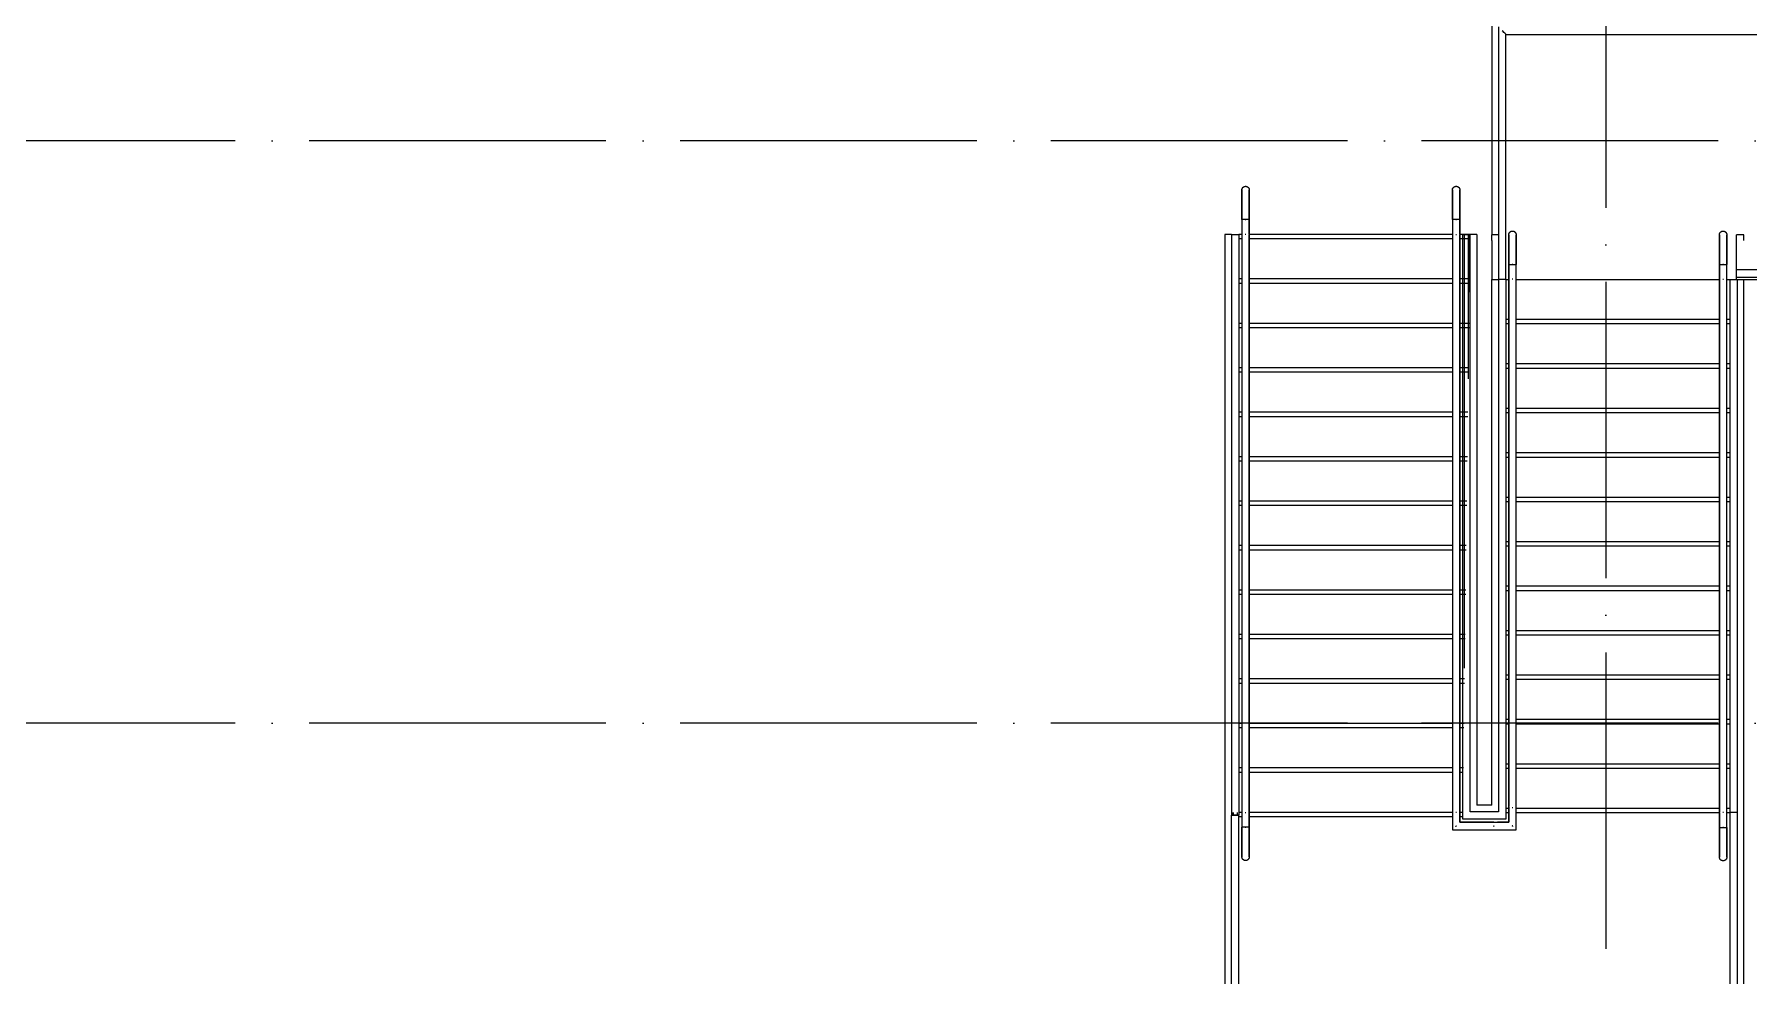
# Model space of a CAD drawing. Header units: millimetres. Extents: x -495897 to 1376592, y -28539 to 470976.
# Drawn here: x 120071 to 131632, y 359426 to 365780 of the extents above; entities that cross this region are included whole.
import ezdxf

# ---------------------------------------------------------------- set-up
doc = ezdxf.new("R2010")
doc.units = ezdxf.units.MM
doc.linetypes.add('ADSK_Линия сетки', pattern=[25, 20, -2.5, 0, -2.5])
for name, color, linetype, lineweight in [('Лестницы', 252, 'Continuous', 9), ('Ограждение', 252, 'Continuous', 9), ('Оси', 252, 'Continuous', 9), ('Перекрытие', 252, 'Continuous', 18)]:
    doc.layers.add(name, color=color, linetype=linetype, lineweight=lineweight)

# ---------------------------------------------------------------- blocks, each defined once
blk = doc.blocks.new('2 этаж')
at = {"layer": 'Лестницы', "color": 251, "true_color": 0x636466}
for p, q in [((128901, 4030), (128856, 4030)), ((128856, 4030), (128856, -188)), ((128971, 4030), (128951, 4030)), ((128971, 4000), (128951, 4000)), ((130391, 4030), (129021, 4030)), ((130391, 4000), (129021, 4000)), ((130506, 4030), (130441, 4030)), ((130506, 4000), (130441, 4000)), ((130556, 4030), (130506, 4030)), ((130506, 4030), (130506, 3730)), ((130556, 4030), (130556, 178)), ((130701, 4028), (130656, 4028)), ((130656, 3988), (130656, 4028)), ((132356, 4028), (132306, 4028)), ((132306, 3792), (132306, 4028)), ((132356, 3988), (132356, 4028)), ((128971, 3730), (128951, 3730)), ((128971, 3700), (128951, 3700)), ((130391, 3730), (129021, 3730)), ((130391, 3700), (129021, 3700)), ((130506, 3730), (130441, 3730)), ((130506, 3700), (130441, 3700)), ((130506, 3730), (130506, 3640)), ((130656, 178), (130656, 3727)), ((132306, 3728), (132306, 3742)), ((132356, 145), (132356, 3727)), ((128971, 3430), (128951, 3430)), ((128971, 3400), (128951, 3400)), ((130391, 3430), (129021, 3430)), ((130391, 3400), (129021, 3400)), ((130503, 3430), (130441, 3430)), ((130503, 3400), (130441, 3400)), ((130751, 3458), (130771, 3458)), ((130751, 3428), (130771, 3428)), ((130821, 3458), (132191, 3458)), ((130821, 3428), (132191, 3428)), ((132241, 3458), (132261, 3458)), ((132241, 3428), (132261, 3428)), ((128971, 3130), (128951, 3130)), ((130391, 3130), (129021, 3130)), ((130499, 3130), (130441, 3130)), ((130751, 3158), (130771, 3158)), ((130751, 3128), (130771, 3128)), ((130821, 3158), (132191, 3158)), ((130821, 3128), (132191, 3128)), ((132241, 3158), (132261, 3158)), ((132241, 3128), (132261, 3128)), ((128971, 3100), (128951, 3100)), ((130391, 3100), (129021, 3100)), ((130499, 3100), (130441, 3100)), ((128971, 2830), (128951, 2830)), ((128971, 2800), (128951, 2800)), ((130391, 2830), (129021, 2830)), ((130391, 2800), (129021, 2800)), ((130495, 2830), (130441, 2830)), ((130495, 2800), (130441, 2800)), ((130751, 2858), (130771, 2858)), ((130751, 2828), (130771, 2828)), ((130821, 2858), (132191, 2858)), ((130821, 2828), (132191, 2828)), ((132241, 2858), (132261, 2858)), ((132241, 2828), (132261, 2828)), ((130751, 2558), (130771, 2558)), ((130821, 2558), (132191, 2558)), ((132241, 2558), (132261, 2558)), ((128971, 2530), (128951, 2530)), ((128971, 2500), (128951, 2500)), ((130391, 2530), (129021, 2530)), ((130391, 2500), (129021, 2500)), ((130492, 2530), (130441, 2530)), ((130491, 2500), (130441, 2500)), ((130751, 2528), (130771, 2528)), ((130821, 2528), (132191, 2528)), ((132241, 2528), (132261, 2528)), ((128971, 2230), (128951, 2230)), ((128971, 2200), (128951, 2200)), ((130391, 2230), (129021, 2230)), ((130391, 2200), (129021, 2200)), ((130488, 2230), (130441, 2230)), ((130487, 2200), (130441, 2200)), ((130751, 2258), (130771, 2258)), ((130751, 2228), (130771, 2228)), ((130821, 2258), (132191, 2258)), ((130821, 2228), (132191, 2228)), ((132241, 2258), (132261, 2258)), ((132241, 2228), (132261, 2228)), ((128971, 1930), (128951, 1930)), ((128971, 1900), (128951, 1900)), ((130391, 1930), (129021, 1930)), ((130391, 1900), (129021, 1900)), ((130484, 1930), (130441, 1930)), ((130484, 1900), (130441, 1900)), ((130751, 1958), (130771, 1958)), ((130751, 1928), (130771, 1928)), ((130821, 1958), (132191, 1958)), ((130821, 1928), (132191, 1928)), ((132241, 1958), (132261, 1958)), ((132241, 1928), (132261, 1928)), ((128971, 1630), (128951, 1630)), ((130391, 1630), (129021, 1630)), ((130480, 1630), (130441, 1630)), ((130751, 1658), (130771, 1658)), ((130751, 1628), (130771, 1628)), ((130821, 1658), (132191, 1658)), ((130821, 1628), (132191, 1628)), ((132241, 1658), (132261, 1658)), ((132241, 1628), (132261, 1628)), ((128971, 1600), (128951, 1600)), ((130391, 1600), (129021, 1600)), ((130480, 1600), (130441, 1600)), ((128971, 1330), (128951, 1330)), ((128971, 1300), (128951, 1300)), ((130391, 1330), (129021, 1330)), ((130391, 1300), (129021, 1300)), ((130476, 1330), (130441, 1330)), ((130476, 1300), (130441, 1300)), ((130751, 1358), (130771, 1358)), ((130751, 1328), (130771, 1328)), ((130821, 1358), (132191, 1358)), ((130821, 1328), (132191, 1328)), ((132241, 1358), (132261, 1358)), ((132241, 1328), (132261, 1328)), ((130751, 1058), (130771, 1058)), ((130821, 1058), (132191, 1058)), ((132241, 1058), (132261, 1058)), ((128971, 1030), (128951, 1030)), ((128971, 1000), (128951, 1000)), ((130391, 1030), (129021, 1030)), ((130391, 1000), (129021, 1000)), ((130473, 1030), (130441, 1030)), ((130472, 1000), (130441, 1000)), ((130751, 1028), (130771, 1028)), ((130821, 1028), (132191, 1028)), ((132241, 1028), (132261, 1028)), ((128971, 730), (128951, 730)), ((128971, 700), (128951, 700)), ((130391, 730), (129021, 730)), ((130391, 700), (129021, 700)), ((130469, 730), (130441, 730)), ((130468, 700), (130441, 700)), ((130751, 758), (130771, 758)), ((130751, 728), (130771, 728)), ((130821, 758), (132191, 758)), ((130821, 728), (132191, 728)), ((132241, 758), (132261, 758)), ((132241, 728), (132261, 728)), ((128971, 430), (128951, 430)), ((128971, 400), (128951, 400)), ((130391, 430), (129021, 430)), ((130391, 400), (129021, 400)), ((130465, 430), (130441, 430)), ((130464, 400), (130441, 400)), ((130751, 458), (130771, 458)), ((130751, 428), (130771, 428)), ((130821, 458), (132191, 458)), ((130821, 428), (132191, 428)), ((132241, 458), (132261, 458)), ((132241, 428), (132261, 428)), ((128906, 130), (128906, 110)), ((128971, 130), (128951, 130)), ((130391, 130), (129021, 130)), ((130462, 130), (130441, 130)), ((130656, 178), (130556, 178)), ((130751, 158), (130771, 158)), ((130751, 128), (130771, 128)), ((130821, 158), (132191, 158)), ((130821, 128), (132191, 128)), ((132241, 158), (132261, 158)), ((132241, 128), (132261, 128)), ((132356, -1462), (132356, 145)), ((128971, 100), (128951, 100)), ((130391, 100), (129021, 100)), ((130461, 100), (130441, 100)), ((128856, -188), (128856, -1462))]:
    blk.add_line(p, q, dxfattribs=at)
at = {"layer": 'Ограждение', "color": 251, "true_color": 0x636466}
for p, q in [((130701, 5431), (130701, 3728)), ((130751, 3728), (130751, 5381)), ((130751, 5380), (133027, 5380)), ((128971, 4130), (128971, 4029)), ((129021, 4130), (128971, 4130)), ((128971, 4130), (128971, 4030)), ((128998, 4130), (128993, 4130)), ((128993, 4130), (128996, 4130)), ((128996, 4130), (128998, 4130)), ((129021, 4029), (129021, 4130)), ((129021, 4130), (129021, 4030)), ((130391, 4130), (130391, 4029)), ((130441, 4130), (130391, 4130)), ((130391, 4130), (130391, 4030)), ((130418, 4130), (130413, 4130)), ((130413, 4130), (130416, 4130)), ((130416, 4130), (130418, 4130)), ((130441, 4029), (130441, 4130)), ((130441, 4130), (130441, 4030)), ((128901, 4030), (128951, 4030)), ((128901, 4030), (128901, 130)), ((128951, 4030), (128951, 130)), ((128971, 4030), (128971, 130)), ((128971, 4024), (128971, 124)), ((129021, 4030), (129021, 130)), ((129021, 124), (129021, 4024)), ((130391, 4030), (130391, 130)), ((130391, 4024), (130391, 124)), ((130441, 4030), (130441, 130)), ((130441, 124), (130441, 4024)), ((130461, 4030), (130511, 4030)), ((130461, 130), (130461, 4030)), ((130473, 4030), (130498, 4030)), ((130473, 1104), (130473, 4030)), ((130498, 3056), (130498, 4030)), ((130511, 133), (130511, 4030)), ((130771, 3828), (130771, 3734)), ((130771, 3828), (130821, 3828)), ((130771, 3728), (130771, 3828)), ((130798, 3828), (130793, 3828)), ((130793, 3828), (130796, 3828)), ((130796, 3828), (130798, 3828)), ((130821, 3734), (130821, 3828)), ((130821, 3728), (130821, 3828)), ((132191, 3827), (132191, 3734)), ((132191, 3827), (132241, 3827)), ((132191, 3727), (132191, 3827)), ((132218, 3827), (132213, 3827)), ((132213, 3827), (132216, 3827)), ((132216, 3827), (132218, 3827)), ((132241, 3734), (132241, 3827)), ((132241, 3727), (132241, 3827)), ((130701, 3728), (130751, 3728)), ((130701, 3728), (130701, 133)), ((130751, 3728), (130751, 83)), ((130771, 3734), (130771, 169)), ((130771, 163), (130771, 3728)), ((130821, 169), (130821, 3734)), ((130821, 163), (130821, 3728)), ((132191, 3734), (132191, 134)), ((132191, 128), (132191, 3727)), ((132241, 134), (132241, 3734)), ((132241, 128), (132241, 3727)), ((132261, 3727), (132311, 3727)), ((132261, 3727), (132261, 128)), ((133019, 3792), (132306, 3792)), ((132306, 3742), (132969, 3742)), ((132311, 3727), (132311, 128)), ((128901, 130), (128901, 110)), ((128913, 130), (128913, 110)), ((128938, 130), (128938, 110)), ((128951, 130), (128951, 110)), ((128971, 130), (128971, 30)), ((128971, 124), (128971, 30)), ((129021, 130), (129021, 30)), ((129021, 30), (129021, 124)), ((130391, 130), (130391, 13)), ((130391, 124), (130391, 13)), ((130441, 130), (130441, 63)), ((130441, 63), (130441, 124)), ((130461, 83), (130461, 130)), ((130701, 133), (130511, 133)), ((130771, 164), (130771, 63)), ((130771, 63), (130771, 163)), ((130821, 13), (130821, 164)), ((130821, 13), (130821, 163)), ((132191, 128), (132191, 28)), ((132191, 28), (132191, 128)), ((132241, 28), (132241, 128)), ((132241, 28), (132241, 128)), ((132261, 128), (132261, -1367)), ((132311, 128), (132261, 128)), ((132311, 128), (132311, -1417)), ((128901, 110), (128951, 110)), ((128901, -1417), (128901, 110)), ((128951, 110), (128901, 110)), ((128951, -1367), (128951, 110)), ((129021, 30), (128971, 30)), ((128993, 30), (128998, 30)), ((128996, 30), (128993, 30)), ((128998, 30), (128996, 30)), ((130391, 13), (130670, 13)), ((130391, 13), (130670, 13)), ((130670, 63), (130441, 63)), ((130441, 63), (130670, 63)), ((130751, 83), (130461, 83)), ((130670, 63), (130771, 63)), ((130670, 13), (130821, 13)), ((130771, 63), (130695, 63)), ((130695, 13), (130821, 13)), ((132191, 28), (132241, 28)), ((132213, 28), (132218, 28)), ((132216, 28), (132213, 28)), ((132218, 28), (132216, 28))]:
    blk.add_line(p, q, dxfattribs=at)
at = {"layer": 'Ограждение', "color": 251, "true_color": 0x636466, "flags": 128}
for points in [[(130751, 5380), (130750, 5381), (130748, 5384), (130744, 5388), (130738, 5393), (130732, 5399), (130726, 5405)], [(128971, 4330), (128971, 4331), (128971, 4332), (128971, 4333), (128971, 4334), (128971, 4335), (128972, 4336), (128972, 4337), (128972, 4338), (128972, 4339), (128973, 4339), (128973, 4340), (128974, 4341), (128974, 4342), (128975, 4343), (128975, 4344), (128976, 4345), (128976, 4345), (128977, 4346), (128978, 4347), (128978, 4348), (128979, 4348), (128980, 4349), (128981, 4350), (128981, 4350), (128982, 4351), (128983, 4351), (128984, 4352), (128985, 4352), (128986, 4353), (128987, 4353), (128988, 4353), (128989, 4354), (128990, 4354), (128991, 4354), (128992, 4354), (128993, 4355), (128994, 4355), (128995, 4355), (128996, 4355), (128996, 4355)], [(128971, 4130), (128971, 4138), (128971, 4146), (128971, 4154), (128971, 4162), (128971, 4169), (128971, 4177), (128971, 4185), (128971, 4193), (128971, 4200), (128971, 4208), (128971, 4215), (128971, 4222), (128971, 4229), (128971, 4236), (128971, 4243), (128971, 4249), (128971, 4256), (128971, 4262), (128971, 4268), (128971, 4273), (128971, 4279), (128971, 4284), (128971, 4289), (128971, 4294), (128971, 4298), (128971, 4302), (128971, 4306), (128971, 4310), (128971, 4313), (128971, 4316), (128971, 4319), (128971, 4321), (128971, 4323), (128971, 4325), (128971, 4327), (128971, 4328), (128971, 4329), (128971, 4329), (128971, 4330), (128971, 4330)], [(128971, 4330), (128971, 4330), (128971, 4329), (128971, 4328), (128971, 4327), (128971, 4326), (128971, 4324), (128971, 4322), (128971, 4320), (128971, 4317), (128971, 4314), (128971, 4311), (128971, 4307), (128971, 4303), (128971, 4299), (128971, 4295), (128971, 4290), (128971, 4285), (128971, 4280), (128971, 4275), (128971, 4269), (128971, 4263), (128971, 4257), (128971, 4251), (128971, 4244), (128971, 4238), (128971, 4231), (128971, 4224), (128971, 4217), (128971, 4210), (128971, 4202), (128971, 4195), (128971, 4187), (128971, 4179), (128971, 4172), (128971, 4164), (128971, 4156), (128971, 4148), (128971, 4140), (128971, 4132), (128971, 4130)], [(128996, 4355), (128997, 4355), (128998, 4355), (128999, 4355), (129000, 4354), (129001, 4354), (129002, 4354), (129003, 4354), (129004, 4353), (129005, 4353), (129006, 4353), (129006, 4352), (129007, 4352), (129008, 4351), (129009, 4351), (129010, 4350), (129011, 4350), (129012, 4349), (129012, 4349), (129013, 4348), (129014, 4347), (129014, 4346), (129015, 4346), (129016, 4345), (129016, 4344), (129017, 4343), (129017, 4342), (129018, 4342), (129018, 4341), (129019, 4340), (129019, 4339), (129019, 4338), (129020, 4337), (129020, 4336), (129020, 4335), (129020, 4334), (129021, 4333), (129021, 4332), (129021, 4331), (129021, 4330), (129021, 4330)], [(129021, 4130), (129021, 4138), (129021, 4146), (129021, 4154), (129021, 4162), (129021, 4169), (129021, 4177), (129021, 4185), (129021, 4193), (129021, 4200), (129021, 4208), (129021, 4215), (129021, 4222), (129021, 4229), (129021, 4236), (129021, 4243), (129021, 4249), (129021, 4256), (129021, 4262), (129021, 4268), (129021, 4273), (129021, 4279), (129021, 4284), (129021, 4289), (129021, 4294), (129021, 4298), (129021, 4302), (129021, 4306), (129021, 4310), (129021, 4313), (129021, 4316), (129021, 4319), (129021, 4321), (129021, 4323), (129021, 4325), (129021, 4327), (129021, 4328), (129021, 4329), (129021, 4329), (129021, 4330), (129021, 4330)], [(129021, 4330), (129021, 4330), (129021, 4329), (129021, 4328), (129021, 4327), (129021, 4326), (129021, 4324), (129021, 4322), (129021, 4320), (129021, 4317), (129021, 4314), (129021, 4311), (129021, 4307), (129021, 4303), (129021, 4299), (129021, 4295), (129021, 4290), (129021, 4285), (129021, 4280), (129021, 4275), (129021, 4269), (129021, 4263), (129021, 4257), (129021, 4251), (129021, 4244), (129021, 4238), (129021, 4231), (129021, 4224), (129021, 4217), (129021, 4210), (129021, 4202), (129021, 4195), (129021, 4187), (129021, 4179), (129021, 4172), (129021, 4164), (129021, 4156), (129021, 4148), (129021, 4140), (129021, 4132), (129021, 4130)], [(130391, 4330), (130391, 4331), (130391, 4332), (130391, 4333), (130391, 4334), (130391, 4335), (130392, 4336), (130392, 4337), (130392, 4338), (130392, 4339), (130393, 4339), (130393, 4340), (130394, 4341), (130394, 4342), (130395, 4343), (130395, 4344), (130396, 4345), (130396, 4345), (130397, 4346), (130398, 4347), (130398, 4348), (130399, 4348), (130400, 4349), (130401, 4350), (130401, 4350), (130402, 4351), (130403, 4351), (130404, 4352), (130405, 4352), (130406, 4353), (130407, 4353), (130408, 4353), (130409, 4354), (130410, 4354), (130411, 4354), (130412, 4354), (130413, 4355), (130414, 4355), (130415, 4355), (130416, 4355), (130416, 4355)], [(130391, 4130), (130391, 4138), (130391, 4146), (130391, 4154), (130391, 4162), (130391, 4169), (130391, 4177), (130391, 4185), (130391, 4193), (130391, 4200), (130391, 4208), (130391, 4215), (130391, 4222), (130391, 4229), (130391, 4236), (130391, 4243), (130391, 4249), (130391, 4256), (130391, 4262), (130391, 4268), (130391, 4273), (130391, 4279), (130391, 4284), (130391, 4289), (130391, 4294), (130391, 4298), (130391, 4302), (130391, 4306), (130391, 4310), (130391, 4313), (130391, 4316), (130391, 4319), (130391, 4321), (130391, 4323), (130391, 4325), (130391, 4327), (130391, 4328), (130391, 4329), (130391, 4329), (130391, 4330), (130391, 4330)], [(130391, 4330), (130391, 4330), (130391, 4329), (130391, 4328), (130391, 4327), (130391, 4326), (130391, 4324), (130391, 4322), (130391, 4320), (130391, 4317), (130391, 4314), (130391, 4311), (130391, 4307), (130391, 4303), (130391, 4299), (130391, 4295), (130391, 4290), (130391, 4285), (130391, 4280), (130391, 4275), (130391, 4269), (130391, 4263), (130391, 4257), (130391, 4251), (130391, 4244), (130391, 4238), (130391, 4231), (130391, 4224), (130391, 4217), (130391, 4210), (130391, 4202), (130391, 4195), (130391, 4187), (130391, 4179), (130391, 4172), (130391, 4164), (130391, 4156), (130391, 4148), (130391, 4140), (130391, 4132), (130391, 4130)], [(130416, 4355), (130417, 4355), (130418, 4355), (130419, 4355), (130420, 4354), (130421, 4354), (130422, 4354), (130423, 4354), (130424, 4353), (130425, 4353), (130426, 4353), (130426, 4352), (130427, 4352), (130428, 4351), (130429, 4351), (130430, 4350), (130431, 4350), (130432, 4349), (130432, 4349), (130433, 4348), (130434, 4347), (130434, 4346), (130435, 4346), (130436, 4345), (130436, 4344), (130437, 4343), (130437, 4342), (130438, 4342), (130438, 4341), (130439, 4340), (130439, 4339), (130439, 4338), (130440, 4337), (130440, 4336), (130440, 4335), (130440, 4334), (130441, 4333), (130441, 4332), (130441, 4331), (130441, 4330), (130441, 4330)], [(130441, 4130), (130441, 4138), (130441, 4146), (130441, 4154), (130441, 4162), (130441, 4169), (130441, 4177), (130441, 4185), (130441, 4193), (130441, 4200), (130441, 4208), (130441, 4215), (130441, 4222), (130441, 4229), (130441, 4236), (130441, 4243), (130441, 4249), (130441, 4256), (130441, 4262), (130441, 4268), (130441, 4273), (130441, 4279), (130441, 4284), (130441, 4289), (130441, 4294), (130441, 4298), (130441, 4302), (130441, 4306), (130441, 4310), (130441, 4313), (130441, 4316), (130441, 4319), (130441, 4321), (130441, 4323), (130441, 4325), (130441, 4327), (130441, 4328), (130441, 4329), (130441, 4329), (130441, 4330), (130441, 4330)], [(130441, 4330), (130441, 4330), (130441, 4329), (130441, 4328), (130441, 4327), (130441, 4326), (130441, 4324), (130441, 4322), (130441, 4320), (130441, 4317), (130441, 4314), (130441, 4311), (130441, 4307), (130441, 4303), (130441, 4299), (130441, 4295), (130441, 4290), (130441, 4285), (130441, 4280), (130441, 4275), (130441, 4269), (130441, 4263), (130441, 4257), (130441, 4251), (130441, 4244), (130441, 4238), (130441, 4231), (130441, 4224), (130441, 4217), (130441, 4210), (130441, 4202), (130441, 4195), (130441, 4187), (130441, 4179), (130441, 4172), (130441, 4164), (130441, 4156), (130441, 4148), (130441, 4140), (130441, 4132), (130441, 4130)], [(130771, 4028), (130771, 4029), (130771, 4030), (130771, 4031), (130771, 4032), (130771, 4033), (130772, 4034), (130772, 4035), (130772, 4036), (130772, 4036), (130773, 4037), (130773, 4038), (130774, 4039), (130774, 4040), (130775, 4041), (130775, 4042), (130776, 4043), (130776, 4043), (130777, 4044), (130778, 4045), (130778, 4046), (130779, 4046), (130780, 4047), (130781, 4048), (130781, 4048), (130782, 4049), (130783, 4049), (130784, 4050), (130785, 4050), (130786, 4051), (130787, 4051), (130788, 4051), (130789, 4052), (130790, 4052), (130791, 4052), (130792, 4052), (130793, 4052), (130794, 4053), (130795, 4053), (130796, 4053), (130796, 4053)], [(130796, 4053), (130797, 4053), (130798, 4053), (130799, 4052), (130800, 4052), (130801, 4052), (130802, 4052), (130803, 4052), (130804, 4051), (130805, 4051), (130806, 4051), (130806, 4050), (130807, 4050), (130808, 4049), (130809, 4049), (130810, 4048), (130811, 4048), (130812, 4047), (130812, 4046), (130813, 4046), (130814, 4045), (130814, 4044), (130815, 4044), (130816, 4043), (130816, 4042), (130817, 4041), (130817, 4040), (130818, 4039), (130818, 4039), (130819, 4038), (130819, 4037), (130819, 4036), (130820, 4035), (130820, 4034), (130820, 4033), (130820, 4032), (130821, 4031), (130821, 4030), (130821, 4029), (130821, 4028), (130821, 4028)], [(132191, 4027), (132191, 4028), (132191, 4029), (132191, 4030), (132191, 4031), (132191, 4032), (132192, 4033), (132192, 4034), (132192, 4035), (132192, 4036), (132193, 4037), (132193, 4038), (132194, 4039), (132194, 4040), (132195, 4041), (132195, 4042), (132196, 4042), (132196, 4043), (132197, 4044), (132198, 4045), (132198, 4045), (132199, 4046), (132200, 4047), (132201, 4047), (132201, 4048), (132202, 4048), (132203, 4049), (132204, 4049), (132205, 4050), (132206, 4050), (132207, 4051), (132208, 4051), (132209, 4051), (132210, 4052), (132211, 4052), (132212, 4052), (132213, 4052), (132214, 4052), (132215, 4052), (132216, 4052), (132216, 4052)], [(132216, 4052), (132217, 4052), (132218, 4052), (132219, 4052), (132220, 4052), (132221, 4052), (132222, 4052), (132223, 4051), (132224, 4051), (132225, 4051), (132226, 4050), (132226, 4050), (132227, 4050), (132228, 4049), (132229, 4049), (132230, 4048), (132231, 4047), (132232, 4047), (132232, 4046), (132233, 4046), (132234, 4045), (132234, 4044), (132235, 4043), (132236, 4043), (132236, 4042), (132237, 4041), (132237, 4040), (132238, 4039), (132238, 4038), (132239, 4037), (132239, 4036), (132239, 4036), (132240, 4035), (132240, 4034), (132240, 4033), (132240, 4032), (132241, 4031), (132241, 4030), (132241, 4029), (132241, 4028), (132241, 4027)], [(130771, 3828), (130771, 3836), (130771, 3844), (130771, 3852), (130771, 3860), (130771, 3867), (130771, 3875), (130771, 3883), (130771, 3891), (130771, 3898), (130771, 3906), (130771, 3913), (130771, 3920), (130771, 3927), (130771, 3934), (130771, 3941), (130771, 3947), (130771, 3953), (130771, 3960), (130771, 3965), (130771, 3971), (130771, 3977), (130771, 3982), (130771, 3987), (130771, 3992), (130771, 3996), (130771, 4000), (130771, 4004), (130771, 4008), (130771, 4011), (130771, 4014), (130771, 4017), (130771, 4019), (130771, 4021), (130771, 4023), (130771, 4025), (130771, 4026), (130771, 4027), (130771, 4027), (130771, 4028), (130771, 4028)], [(130771, 4028), (130771, 4028), (130771, 4027), (130771, 4026), (130771, 4025), (130771, 4024), (130771, 4022), (130771, 4020), (130771, 4018), (130771, 4015), (130771, 4012), (130771, 4009), (130771, 4005), (130771, 4001), (130771, 3997), (130771, 3993), (130771, 3988), (130771, 3983), (130771, 3978), (130771, 3973), (130771, 3967), (130771, 3961), (130771, 3955), (130771, 3949), (130771, 3942), (130771, 3936), (130771, 3929), (130771, 3922), (130771, 3915), (130771, 3908), (130771, 3900), (130771, 3893), (130771, 3885), (130771, 3877), (130771, 3870), (130771, 3862), (130771, 3854), (130771, 3846), (130771, 3838), (130771, 3830), (130771, 3828)], [(130821, 3828), (130821, 3836), (130821, 3844), (130821, 3852), (130821, 3860), (130821, 3867), (130821, 3875), (130821, 3883), (130821, 3891), (130821, 3898), (130821, 3906), (130821, 3913), (130821, 3920), (130821, 3927), (130821, 3934), (130821, 3941), (130821, 3947), (130821, 3953), (130821, 3960), (130821, 3965), (130821, 3971), (130821, 3977), (130821, 3982), (130821, 3987), (130821, 3992), (130821, 3996), (130821, 4000), (130821, 4004), (130821, 4008), (130821, 4011), (130821, 4014), (130821, 4017), (130821, 4019), (130821, 4021), (130821, 4023), (130821, 4025), (130821, 4026), (130821, 4027), (130821, 4027), (130821, 4028), (130821, 4028)], [(130821, 4028), (130821, 4028), (130821, 4027), (130821, 4026), (130821, 4025), (130821, 4024), (130821, 4022), (130821, 4020), (130821, 4018), (130821, 4015), (130821, 4012), (130821, 4009), (130821, 4005), (130821, 4001), (130821, 3997), (130821, 3993), (130821, 3988), (130821, 3983), (130821, 3978), (130821, 3973), (130821, 3967), (130821, 3961), (130821, 3955), (130821, 3949), (130821, 3942), (130821, 3936), (130821, 3929), (130821, 3922), (130821, 3915), (130821, 3908), (130821, 3900), (130821, 3893), (130821, 3885), (130821, 3877), (130821, 3870), (130821, 3862), (130821, 3854), (130821, 3846), (130821, 3838), (130821, 3830), (130821, 3828)], [(132191, 3827), (132191, 3835), (132191, 3843), (132191, 3851), (132191, 3859), (132191, 3867), (132191, 3875), (132191, 3883), (132191, 3890), (132191, 3898), (132191, 3905), (132191, 3913), (132191, 3920), (132191, 3927), (132191, 3934), (132191, 3940), (132191, 3947), (132191, 3953), (132191, 3959), (132191, 3965), (132191, 3971), (132191, 3976), (132191, 3982), (132191, 3987), (132191, 3991), (132191, 3996), (132191, 4000), (132191, 4004), (132191, 4007), (132191, 4011), (132191, 4014), (132191, 4017), (132191, 4019), (132191, 4021), (132191, 4023), (132191, 4024), (132191, 4026), (132191, 4027), (132191, 4027), (132191, 4027), (132191, 4027)], [(132191, 4027), (132191, 4027), (132191, 4027), (132191, 4026), (132191, 4025), (132191, 4023), (132191, 4022), (132191, 4020), (132191, 4017), (132191, 4015), (132191, 4012), (132191, 4008), (132191, 4005), (132191, 4001), (132191, 3997), (132191, 3992), (132191, 3988), (132191, 3983), (132191, 3978), (132191, 3972), (132191, 3967), (132191, 3961), (132191, 3955), (132191, 3949), (132191, 3942), (132191, 3935), (132191, 3929), (132191, 3922), (132191, 3915), (132191, 3907), (132191, 3900), (132191, 3892), (132191, 3885), (132191, 3877), (132191, 3869), (132191, 3861), (132191, 3853), (132191, 3846), (132191, 3838), (132191, 3830), (132191, 3827)], [(132241, 3827), (132241, 3835), (132241, 3843), (132241, 3851), (132241, 3859), (132241, 3867), (132241, 3875), (132241, 3883), (132241, 3890), (132241, 3898), (132241, 3905), (132241, 3913), (132241, 3920), (132241, 3927), (132241, 3934), (132241, 3940), (132241, 3947), (132241, 3953), (132241, 3959), (132241, 3965), (132241, 3971), (132241, 3976), (132241, 3982), (132241, 3987), (132241, 3991), (132241, 3996), (132241, 4000), (132241, 4004), (132241, 4007), (132241, 4011), (132241, 4014), (132241, 4017), (132241, 4019), (132241, 4021), (132241, 4023), (132241, 4024), (132241, 4026), (132241, 4027), (132241, 4027), (132241, 4027), (132241, 4027)], [(132241, 4027), (132241, 4027), (132241, 4027), (132241, 4026), (132241, 4025), (132241, 4023), (132241, 4022), (132241, 4020), (132241, 4017), (132241, 4015), (132241, 4012), (132241, 4008), (132241, 4005), (132241, 4001), (132241, 3997), (132241, 3992), (132241, 3988), (132241, 3983), (132241, 3978), (132241, 3972), (132241, 3967), (132241, 3961), (132241, 3955), (132241, 3949), (132241, 3942), (132241, 3935), (132241, 3929), (132241, 3922), (132241, 3915), (132241, 3907), (132241, 3900), (132241, 3892), (132241, 3885), (132241, 3877), (132241, 3869), (132241, 3861), (132241, 3853), (132241, 3846), (132241, 3838), (132241, 3830), (132241, 3827)], [(132306, 3742), (132306, 3743), (132306, 3745), (132306, 3749), (132306, 3754), (132306, 3760), (132306, 3767), (132306, 3773), (132306, 3779), (132306, 3785), (132306, 3789), (132306, 3791), (132306, 3792)], [(128971, 30), (128971, 22), (128971, 14), (128971, 6), (128971, -2), (128971, -10), (128971, -18), (128971, -26), (128971, -33), (128971, -41), (128971, -48), (128971, -55), (128971, -63), (128971, -70), (128971, -76), (128971, -83), (128971, -90), (128971, -96), (128971, -102), (128971, -108), (128971, -114), (128971, -119), (128971, -124), (128971, -129), (128971, -134), (128971, -139), (128971, -143), (128971, -147), (128971, -150), (128971, -154), (128971, -157), (128971, -159), (128971, -162), (128971, -164), (128971, -166), (128971, -167), (128971, -169), (128971, -169), (128971, -170), (128971, -170), (128971, -170)], [(128971, -170), (128971, -170), (128971, -170), (128971, -169), (128971, -168), (128971, -166), (128971, -165), (128971, -162), (128971, -160), (128971, -157), (128971, -154), (128971, -151), (128971, -148), (128971, -144), (128971, -140), (128971, -135), (128971, -131), (128971, -126), (128971, -121), (128971, -115), (128971, -110), (128971, -104), (128971, -98), (128971, -91), (128971, -85), (128971, -78), (128971, -71), (128971, -65), (128971, -57), (128971, -50), (128971, -43), (128971, -35), (128971, -28), (128971, -20), (128971, -12), (128971, -4), (128971, 4), (128971, 12), (128971, 20), (128971, 28), (128971, 30)], [(129021, 30), (129021, 22), (129021, 14), (129021, 6), (129021, -2), (129021, -10), (129021, -18), (129021, -26), (129021, -33), (129021, -41), (129021, -48), (129021, -55), (129021, -63), (129021, -70), (129021, -76), (129021, -83), (129021, -90), (129021, -96), (129021, -102), (129021, -108), (129021, -114), (129021, -119), (129021, -124), (129021, -129), (129021, -134), (129021, -139), (129021, -143), (129021, -147), (129021, -150), (129021, -154), (129021, -157), (129021, -159), (129021, -162), (129021, -164), (129021, -166), (129021, -167), (129021, -169), (129021, -169), (129021, -170), (129021, -170), (129021, -170)], [(129021, -170), (129021, -170), (129021, -170), (129021, -169), (129021, -168), (129021, -166), (129021, -165), (129021, -162), (129021, -160), (129021, -157), (129021, -154), (129021, -151), (129021, -148), (129021, -144), (129021, -140), (129021, -135), (129021, -131), (129021, -126), (129021, -121), (129021, -115), (129021, -110), (129021, -104), (129021, -98), (129021, -91), (129021, -85), (129021, -78), (129021, -71), (129021, -65), (129021, -57), (129021, -50), (129021, -43), (129021, -35), (129021, -28), (129021, -20), (129021, -12), (129021, -4), (129021, 4), (129021, 12), (129021, 20), (129021, 28), (129021, 30)], [(132191, 28), (132191, 20), (132191, 12), (132191, 4), (132191, -4), (132191, -12), (132191, -20), (132191, -28), (132191, -35), (132191, -43), (132191, -50), (132191, -58), (132191, -65), (132191, -72), (132191, -79), (132191, -85), (132191, -92), (132191, -98), (132191, -104), (132191, -110), (132191, -116), (132191, -121), (132191, -126), (132191, -131), (132191, -136), (132191, -141), (132191, -145), (132191, -149), (132191, -152), (132191, -156), (132191, -159), (132191, -161), (132191, -164), (132191, -166), (132191, -168), (132191, -169), (132191, -171), (132191, -172), (132191, -172), (132191, -172), (132191, -172)], [(132191, -172), (132191, -172), (132191, -172), (132191, -171), (132191, -170), (132191, -168), (132191, -167), (132191, -165), (132191, -162), (132191, -160), (132191, -157), (132191, -153), (132191, -150), (132191, -146), (132191, -142), (132191, -137), (132191, -133), (132191, -128), (132191, -123), (132191, -117), (132191, -112), (132191, -106), (132191, -100), (132191, -94), (132191, -87), (132191, -80), (132191, -74), (132191, -67), (132191, -59), (132191, -52), (132191, -45), (132191, -37), (132191, -30), (132191, -22), (132191, -14), (132191, -6), (132191, 2), (132191, 10), (132191, 18), (132191, 26), (132191, 28)], [(132241, 28), (132241, 20), (132241, 12), (132241, 4), (132241, -4), (132241, -12), (132241, -20), (132241, -28), (132241, -35), (132241, -43), (132241, -50), (132241, -58), (132241, -65), (132241, -72), (132241, -79), (132241, -85), (132241, -92), (132241, -98), (132241, -104), (132241, -110), (132241, -116), (132241, -121), (132241, -126), (132241, -131), (132241, -136), (132241, -141), (132241, -145), (132241, -149), (132241, -152), (132241, -156), (132241, -159), (132241, -161), (132241, -164), (132241, -166), (132241, -168), (132241, -169), (132241, -171), (132241, -172), (132241, -172), (132241, -172), (132241, -172)], [(132241, -172), (132241, -172), (132241, -172), (132241, -171), (132241, -170), (132241, -168), (132241, -167), (132241, -165), (132241, -162), (132241, -160), (132241, -157), (132241, -153), (132241, -150), (132241, -146), (132241, -142), (132241, -137), (132241, -133), (132241, -128), (132241, -123), (132241, -117), (132241, -112), (132241, -106), (132241, -100), (132241, -94), (132241, -87), (132241, -80), (132241, -74), (132241, -67), (132241, -59), (132241, -52), (132241, -45), (132241, -37), (132241, -30), (132241, -22), (132241, -14), (132241, -6), (132241, 2), (132241, 10), (132241, 18), (132241, 26), (132241, 28)], [(128996, -195), (128995, -195), (128994, -195), (128993, -195), (128992, -195), (128991, -195), (128990, -195), (128989, -194), (128988, -194), (128987, -194), (128986, -193), (128985, -193), (128984, -192), (128983, -192), (128983, -191), (128982, -191), (128981, -190), (128980, -190), (128979, -189), (128979, -188), (128978, -188), (128977, -187), (128977, -186), (128976, -185), (128975, -185), (128975, -184), (128974, -183), (128974, -182), (128973, -181), (128973, -180), (128973, -179), (128972, -178), (128972, -177), (128972, -176), (128971, -175), (128971, -174), (128971, -174), (128971, -173), (128971, -172), (128971, -171), (128971, -170)], [(129021, -170), (129021, -171), (129021, -172), (129021, -173), (129021, -174), (129020, -175), (129020, -176), (129020, -177), (129020, -178), (129019, -179), (129019, -180), (129018, -181), (129018, -182), (129018, -183), (129017, -184), (129016, -184), (129016, -185), (129015, -186), (129015, -187), (129014, -187), (129013, -188), (129013, -189), (129012, -190), (129011, -190), (129010, -191), (129009, -191), (129008, -192), (129008, -192), (129007, -193), (129006, -193), (129005, -194), (129004, -194), (129003, -194), (129002, -194), (129001, -195), (129000, -195), (128999, -195), (128998, -195), (128997, -195), (128996, -195), (128996, -195)], [(132216, -197), (132215, -197), (132214, -197), (132213, -197), (132212, -197), (132211, -197), (132210, -197), (132209, -196), (132208, -196), (132207, -196), (132206, -195), (132205, -195), (132204, -195), (132203, -194), (132203, -194), (132202, -193), (132201, -192), (132200, -192), (132199, -191), (132199, -190), (132198, -190), (132197, -189), (132197, -188), (132196, -187), (132195, -187), (132195, -186), (132194, -185), (132194, -184), (132193, -183), (132193, -182), (132193, -181), (132192, -180), (132192, -180), (132192, -179), (132191, -178), (132191, -177), (132191, -176), (132191, -175), (132191, -174), (132191, -173), (132191, -172)], [(132241, -172), (132241, -173), (132241, -174), (132241, -175), (132241, -176), (132240, -177), (132240, -178), (132240, -179), (132240, -180), (132239, -181), (132239, -182), (132238, -183), (132238, -184), (132238, -185), (132237, -186), (132236, -186), (132236, -187), (132235, -188), (132235, -189), (132234, -190), (132233, -190), (132233, -191), (132232, -192), (132231, -192), (132230, -193), (132229, -193), (132228, -194), (132228, -194), (132227, -195), (132226, -195), (132225, -196), (132224, -196), (132223, -196), (132222, -197), (132221, -197), (132220, -197), (132219, -197), (132218, -197), (132217, -197), (132216, -197), (132216, -197)]]:
    blk.add_lwpolyline(points, dxfattribs=at)
at = {"layer": 'Ограждение', "color": 251, "true_color": 0x636466}
for points in [[(128998, 4030), (128997, 4030), (128996, 4030), (128994, 4030), (128994, 4030)], [(130414, 4030), (130414, 4030), (130416, 4030), (130417, 4030), (130418, 4030)], [(130798, 3728), (130797, 3728), (130796, 3728), (130794, 3728), (130794, 3728)], [(132218, 3727), (132217, 3727), (132216, 3727), (132214, 3727), (132214, 3727)], [(128994, 130), (128994, 130), (128996, 130), (128997, 130), (128998, 130)], [(130418, 130), (130417, 130), (130416, 130), (130414, 130), (130414, 130)], [(130794, 163), (130794, 163), (130796, 163), (130797, 163), (130798, 163)], [(132218, 128), (132217, 128), (132216, 128), (132214, 128), (132214, 128)], [(130671, 35), (130670, 36), (130670, 38), (130670, 39), (130671, 40)]]:
    blk.add_open_spline(points, degree=3, dxfattribs=at)
for points in [[(130413, 35), (130414, 36), (130415, 36), (130416, 38), (130417, 39), (130418, 40), (130418, 40)], [(130798, 35), (130798, 36), (130797, 36), (130796, 38), (130795, 39), (130794, 40), (130793, 40)]]:
    blk.add_open_spline(points, degree=3, knots=[0.4701827, 0.4701827, 0.4701827, 0.4701827, 0.47916667, 0.5, 0.52083333, 0.5298173, 0.5298173, 0.5298173, 0.5298173], dxfattribs=at)
at = {"layer": 'Оси', "color": 251, "linetype": 'ADSK_Линия сетки', "ltscale": 100, "true_color": 0x636466}
for p, q in [((131426, 33711), (131426, -32265)), ((139683, 4661), (93604, 4661)), ((139683, 731), (93566, 731))]:
    blk.add_line(p, q, dxfattribs=at)
at = {"layer": 'Перекрытие', "color": 251, "ltscale": 100, "true_color": 0x636466}
for p, q in [((130656, 5475), (130656, 4028)), ((130656, 3988), (130656, 3727)), ((130656, 3727), (130701, 3727)), ((130751, 3727), (130771, 3727)), ((130821, 3727), (132191, 3727)), ((132241, 3727), (132261, 3727)), ((132311, 3727), (132673, 3727))]:
    blk.add_line(p, q, dxfattribs=at)

msp = doc.modelspace()

# ---------------------------------------------------------------- block references
msp.add_blockref('2 этаж', (-756.474, 360398.765))

doc.saveas('drawing.dxf')
